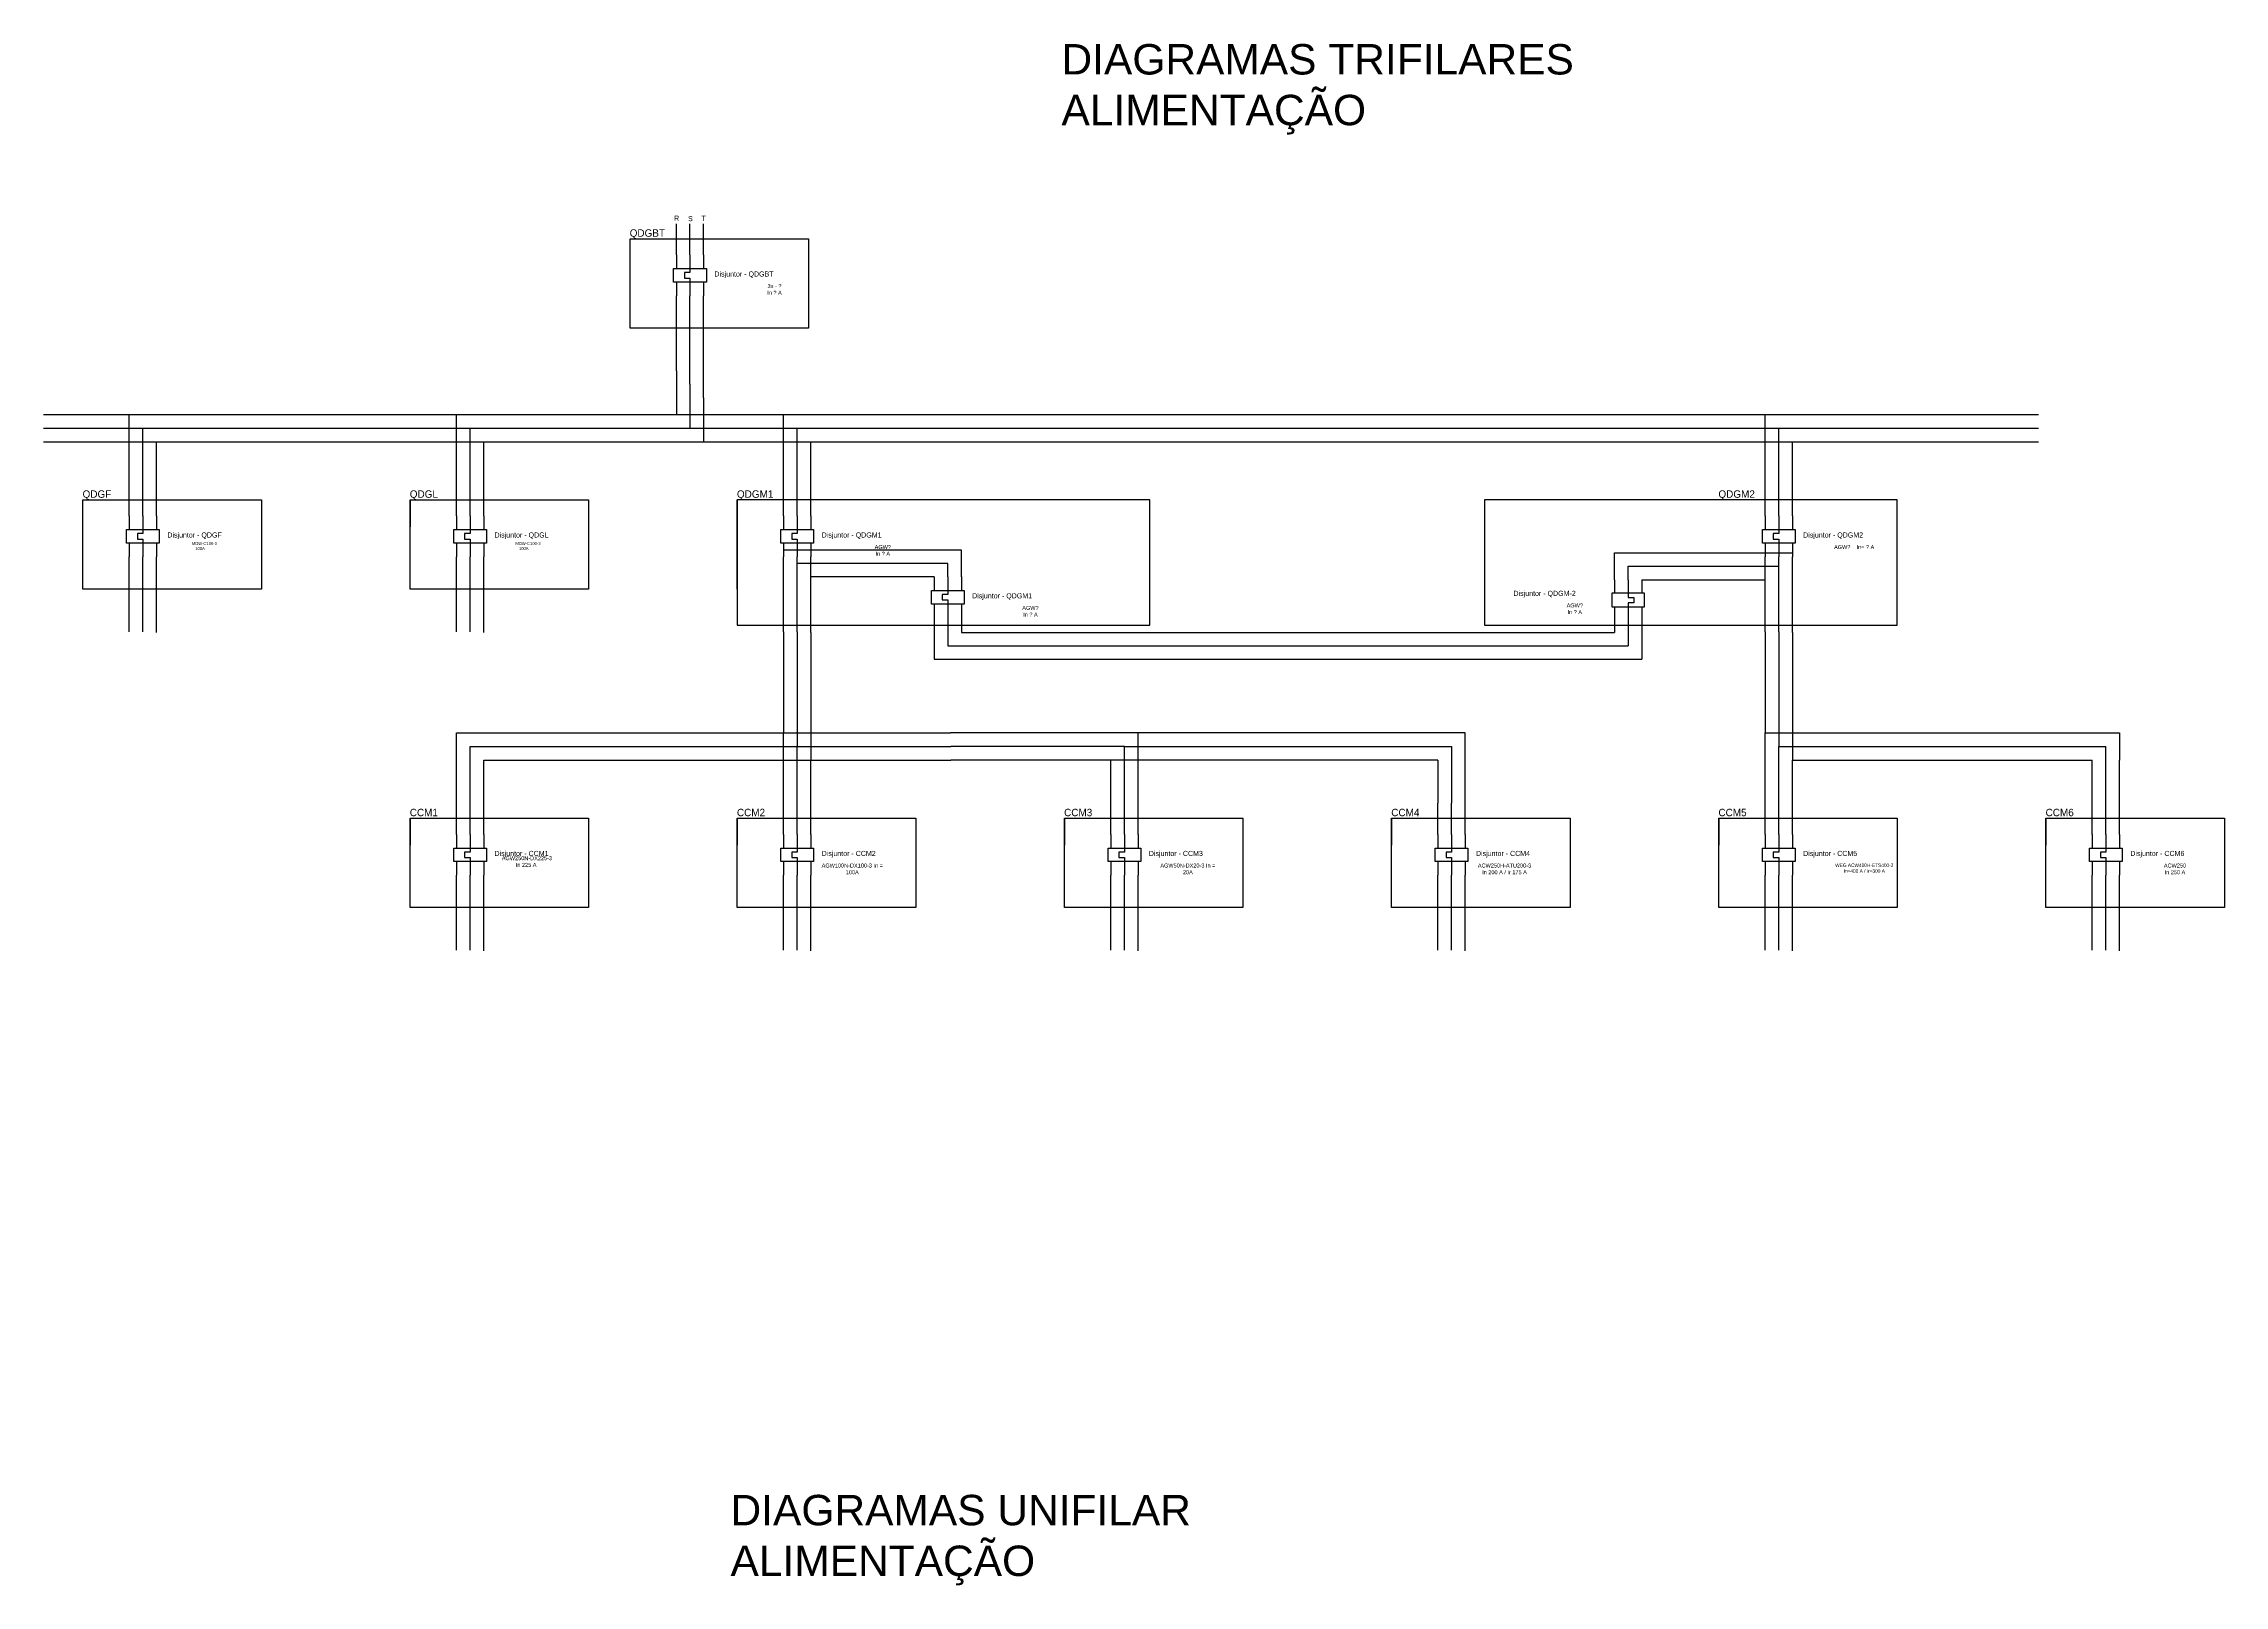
# Model space of a CAD drawing. Extents: x -646 to 641, y -139 to 322.
# Drawn here: x -635.5 to -450.9, y 74.6 to 205.1 of the extents above; entities that cross this region are included whole.
import ezdxf

# ---------------------------------------------------------------- set-up
doc = ezdxf.new("R2010")
doc.units = 0
doc.header["$MEASUREMENT"] = 0
doc.layers.add('_ARQ-TEXTO', color=4, linetype='Continuous')
doc.layers.add('ELET_TRIFILAR_TEXTO', color=4, linetype='Continuous')
doc.layers.add('ELET_TRIFILAR_DESENHO', color=5, linetype='Continuous', plot=False)
doc.styles.add('textstyle4', font='arial.ttf')

# ---------------------------------------------------------------- blocks, each defined once
blk = doc.blocks.new('热件触点')
at = {"ltscale": 50}
for p, q in [((-10, 30), (-10, 20)), ((-4, 17), (-4, 13)), ((0, 17), (-4, 17)), ((0, 30), (0, 20)), ((0, 20), (0, 17)), ((10, 30), (10, 20)), ((-10, 10), (-10, 0)), ((-4, 13), (0, 13)), ((0, 13), (0, 10)), ((0, 10), (0, 0)), ((10, 10), (10, 0))]:
    blk.add_line(p, q, dxfattribs=at)
blk.add_lwpolyline([(-12, 20), (12, 20), (12, 10), (-12, 10)], close=True)

msp = doc.modelspace()

# ---------------------------------------------------------------- linework, layer by layer
at = {"layer": 'ELET_TRIFILAR_DESENHO'}
for p, q in [((-585.864, 188.534), (-570.763, 188.534)), ((-585.864, 180.984), (-585.864, 188.534)), ((-581.941, 187.17), (-581.941, 189.808)), ((-580.789, 187.17), (-580.789, 189.808)), ((-579.636, 187.17), (-579.636, 189.808)), ((-570.763, 188.534), (-570.763, 180.984)), ((-579.636, 175.069), (-579.636, 183.713)), ((-570.763, 180.984), (-585.864, 180.984)), ((-581.941, 177.374), (-581.941, 173.671)), ((-580.789, 176.222), (-580.789, 172.518)), ((-628.236, 167.723), (-628.236, 173.671)), ((-600.551, 167.723), (-600.551, 173.671)), ((-579.636, 175.069), (-579.636, 171.366)), ((-572.866, 167.723), (-572.866, 173.671)), ((-489.811, 167.723), (-489.811, 173.671)), ((-627.083, 167.723), (-627.083, 172.518)), ((-599.398, 167.723), (-599.398, 172.518)), ((-571.713, 167.723), (-571.713, 172.518)), ((-488.658, 167.723), (-488.658, 172.518)), ((-625.931, 165.085), (-625.931, 171.366)), ((-598.246, 165.085), (-598.246, 171.366)), ((-570.561, 165.085), (-570.561, 171.366)), ((-487.506, 165.085), (-487.506, 171.366)), ((-632.158, 166.449), (-617.058, 166.449)), ((-632.158, 158.899), (-632.158, 166.449)), ((-628.236, 165.085), (-628.236, 167.723)), ((-627.083, 165.085), (-627.083, 167.723)), ((-617.058, 166.449), (-617.058, 158.899)), ((-604.473, 166.449), (-604.473, 164.172)), ((-604.473, 166.449), (-589.373, 166.449)), ((-604.473, 158.899), (-604.473, 166.449)), ((-600.551, 165.085), (-600.551, 167.723)), ((-599.398, 165.085), (-599.398, 167.723)), ((-589.373, 166.449), (-589.373, 158.899)), ((-576.788, 158.899), (-576.788, 166.449)), ((-556.972, 166.449), (-576.788, 166.449)), ((-576.788, 166.449), (-576.788, 155.847)), ((-572.866, 165.085), (-572.866, 167.723)), ((-571.713, 165.085), (-571.713, 167.723)), ((-541.872, 166.449), (-556.972, 166.449)), ((-541.872, 158.899), (-541.872, 166.449)), ((-493.734, 166.449), (-513.55, 166.449)), ((-513.55, 166.449), (-513.55, 155.847)), ((-478.633, 166.449), (-493.734, 166.449)), ((-489.811, 165.085), (-489.811, 167.723)), ((-488.658, 165.085), (-488.658, 167.723)), ((-478.633, 158.899), (-478.633, 166.449)), ((-625.931, 155.225), (-625.931, 161.628)), ((-598.246, 155.225), (-598.246, 161.628)), ((-557.827, 162.204), (-572.866, 162.204)), ((-558.979, 161.071), (-571.713, 161.071)), ((-570.561, 155.225), (-570.561, 161.628)), ((-558.979, 159.939), (-558.979, 161.071)), ((-557.827, 161.071), (-557.827, 162.204)), ((-557.827, 159.939), (-557.827, 161.071)), ((-502.545, 160.823), (-502.545, 161.956)), ((-502.545, 161.956), (-487.506, 161.956)), ((-502.545, 159.691), (-502.545, 160.823)), ((-501.393, 159.691), (-501.393, 160.823)), ((-501.393, 160.823), (-488.658, 160.823)), ((-487.506, 155.225), (-487.506, 161.628)), ((-617.058, 158.899), (-632.158, 158.899)), ((-589.373, 158.899), (-604.473, 158.899)), ((-560.131, 159.939), (-570.561, 159.939)), ((-541.872, 155.847), (-541.872, 158.899)), ((-500.24, 159.691), (-489.811, 159.691)), ((-478.633, 155.847), (-478.633, 158.899)), ((-576.788, 155.847), (-541.872, 155.847)), ((-572.866, 155.289), (-572.866, 146.727)), ((-571.713, 155.282), (-571.713, 145.574)), ((-570.561, 155.225), (-570.561, 144.422)), ((-560.131, 156.71), (-560.131, 154.091)), ((-558.979, 156.482), (-558.979, 155.223)), ((-558.979, 155.223), (-558.979, 154.091)), ((-557.827, 156.482), (-557.827, 155.223)), ((-557.827, 155.223), (-506.719, 155.223)), ((-513.55, 155.847), (-478.633, 155.847)), ((-506.719, 155.223), (-502.545, 155.223)), ((-502.545, 156.233), (-502.545, 155.223)), ((-501.393, 156.233), (-501.393, 154.975)), ((-500.24, 156.462), (-500.24, 153.842)), ((-489.811, 155.289), (-489.811, 146.727)), ((-488.658, 155.282), (-488.658, 145.574)), ((-487.506, 155.225), (-487.506, 144.422)), ((-560.131, 154.091), (-560.131, 152.958)), ((-558.979, 154.091), (-506.719, 154.091)), ((-506.719, 154.091), (-501.393, 154.091)), ((-501.393, 154.975), (-501.393, 154.091)), ((-500.24, 153.842), (-500.24, 152.958)), ((-560.131, 152.958), (-506.719, 152.958)), ((-506.719, 152.958), (-500.24, 152.958)), ((-600.551, 140.779), (-600.551, 146.727)), ((-600.551, 146.727), (-582.588, 146.727)), ((-572.866, 140.779), (-572.866, 146.727)), ((-542.876, 146.727), (-558.743, 146.727)), ((-542.876, 144.422), (-542.876, 146.727)), ((-515.191, 146.727), (-542.876, 146.727)), ((-515.191, 140.779), (-515.191, 146.727)), ((-489.811, 140.779), (-489.811, 146.727)), ((-489.811, 146.727), (-459.821, 146.727)), ((-459.821, 146.727), (-459.821, 144.422)), ((-599.398, 140.779), (-599.398, 145.574)), ((-599.398, 145.574), (-582.588, 145.574)), ((-598.246, 138.141), (-598.246, 144.422)), ((-598.246, 144.422), (-582.588, 144.422)), ((-571.713, 140.779), (-571.713, 145.574)), ((-570.561, 138.141), (-570.561, 144.422)), ((-544.028, 145.574), (-558.712, 145.574)), ((-545.181, 144.422), (-558.712, 144.422)), ((-545.181, 140.779), (-545.181, 144.422)), ((-517.496, 144.422), (-545.181, 144.422)), ((-544.028, 140.779), (-544.028, 145.574)), ((-544.028, 145.574), (-516.343, 145.574)), ((-542.876, 138.141), (-542.876, 144.422)), ((-517.496, 144.422), (-517.496, 140.779)), ((-516.343, 145.574), (-516.343, 140.779)), ((-488.658, 140.779), (-488.658, 145.574)), ((-488.658, 145.574), (-460.973, 145.574)), ((-487.506, 138.141), (-487.506, 144.422)), ((-487.506, 144.422), (-462.126, 144.422)), ((-462.126, 140.779), (-462.126, 144.422)), ((-460.973, 140.779), (-460.973, 145.574)), ((-459.821, 138.141), (-459.821, 144.422)), ((-600.551, 138.141), (-600.551, 140.779)), ((-599.398, 138.141), (-599.398, 140.779)), ((-572.866, 138.141), (-572.866, 140.779)), ((-571.713, 138.141), (-571.713, 140.779)), ((-545.181, 138.141), (-545.181, 140.779)), ((-544.028, 138.141), (-544.028, 140.779)), ((-517.496, 138.141), (-517.496, 140.779)), ((-516.343, 138.141), (-516.343, 140.779)), ((-515.191, 138.141), (-515.191, 140.779)), ((-489.811, 138.141), (-489.811, 140.779)), ((-488.658, 138.141), (-488.658, 140.779)), ((-462.126, 138.141), (-462.126, 140.779)), ((-460.973, 138.141), (-460.973, 140.779)), ((-604.473, 139.505), (-589.373, 139.505)), ((-604.473, 131.955), (-604.473, 139.505)), ((-604.473, 139.505), (-604.473, 137.228)), ((-589.373, 139.505), (-589.373, 131.955)), ((-576.788, 139.505), (-576.788, 137.228)), ((-576.788, 139.505), (-561.688, 139.505)), ((-576.788, 131.955), (-576.788, 139.505)), ((-561.688, 139.505), (-561.688, 131.955)), ((-549.103, 139.505), (-549.103, 137.228)), ((-549.103, 139.505), (-534.003, 139.505)), ((-549.103, 131.955), (-549.103, 139.505)), ((-534.003, 139.505), (-534.003, 131.955)), ((-521.418, 139.505), (-506.318, 139.505)), ((-521.418, 131.955), (-521.418, 139.505)), ((-521.418, 139.505), (-521.418, 137.228)), ((-506.318, 139.505), (-506.318, 131.955)), ((-493.734, 139.505), (-493.734, 137.228)), ((-493.734, 139.505), (-478.633, 139.505)), ((-493.734, 131.955), (-493.734, 139.505)), ((-478.633, 139.505), (-478.633, 131.955)), ((-466.049, 139.505), (-466.049, 137.228)), ((-466.049, 139.505), (-450.948, 139.505)), ((-466.049, 131.955), (-466.049, 139.505)), ((-450.948, 139.505), (-450.948, 131.955)), ((-598.246, 128.281), (-598.246, 134.684)), ((-570.561, 128.281), (-570.561, 134.684)), ((-542.876, 128.281), (-542.876, 134.684)), ((-515.191, 128.281), (-515.191, 134.684)), ((-487.506, 128.281), (-487.506, 134.684)), ((-459.821, 128.281), (-459.821, 134.684)), ((-589.373, 131.955), (-604.473, 131.955)), ((-561.688, 131.955), (-576.788, 131.955)), ((-534.003, 131.955), (-549.103, 131.955)), ((-506.318, 131.955), (-521.418, 131.955)), ((-478.633, 131.955), (-493.734, 131.955)), ((-450.948, 131.955), (-466.049, 131.955))]:
    msp.add_line(p, q, dxfattribs=at)
at = {"layer": 'ELET_TRIFILAR_DESENHO', "linetype": 'ByBlock'}
for p, q in [((-581.941, 177.374), (-581.941, 183.713)), ((-580.789, 176.222), (-580.789, 183.713)), ((-628.236, 155.289), (-628.236, 161.628)), ((-627.083, 155.282), (-627.083, 161.628)), ((-600.551, 155.289), (-600.551, 161.628)), ((-599.398, 155.282), (-599.398, 161.628)), ((-572.866, 155.289), (-572.866, 161.628)), ((-571.713, 155.282), (-571.713, 161.628)), ((-489.811, 155.289), (-489.811, 161.628)), ((-488.658, 155.282), (-488.658, 161.628)), ((-600.551, 128.345), (-600.551, 134.684)), ((-599.398, 128.338), (-599.398, 134.684)), ((-572.866, 128.345), (-572.866, 134.684)), ((-571.713, 128.338), (-571.713, 134.684)), ((-545.181, 128.345), (-545.181, 134.684)), ((-544.028, 128.338), (-544.028, 134.684)), ((-517.496, 128.345), (-517.496, 134.684)), ((-516.343, 128.338), (-516.343, 134.684)), ((-489.811, 128.345), (-489.811, 134.684)), ((-488.658, 128.338), (-488.658, 134.684)), ((-462.126, 128.345), (-462.126, 134.684)), ((-460.973, 128.338), (-460.973, 134.684))]:
    msp.add_line(p, q, dxfattribs=at)
at = {"layer": 'ELET_TRIFILAR_DESENHO', "ltscale": 50}
for p, q in [((-635.486, 173.671), (-466.679, 173.671)), ((-635.486, 172.518), (-466.679, 172.518)), ((-635.486, 171.366), (-466.679, 171.366)), ((-582.588, 146.727), (-558.743, 146.727)), ((-582.588, 145.574), (-558.712, 145.574)), ((-582.588, 144.422), (-558.712, 144.422))]:
    msp.add_line(p, q, dxfattribs=at)

# ---------------------------------------------------------------- block references
at = {"layer": 'ELET_TRIFILAR_DESENHO', "ltscale": 50, "yscale": 0.1152425082292193, "zscale": 0.1152425082292193}
for p, xscale in [((-580.789, 183.713), 0.1152425082292193), ((-627.083, 161.628), 0.1152425082292193), ((-599.398, 161.628), 0.1152425082292193), ((-571.713, 161.628), 0.1152425082292193), ((-488.658, 161.628), 0.1152425082292193), ((-558.979, 156.482), 0.1152425082292193), ((-501.393, 156.233), -0.1152425082292193), ((-599.398, 134.684), 0.1152425082292193), ((-571.713, 134.684), 0.1152425082292193), ((-544.028, 134.684), 0.1152425082292193), ((-516.343, 134.684), 0.1152425082292193), ((-488.658, 134.684), 0.1152425082292193), ((-460.973, 134.684), 0.1152425082292193)]:
    msp.add_blockref('热件触点', p, dxfattribs=dict(at, xscale=xscale))

# ---------------------------------------------------------------- texts
at = {"layer": '_ARQ-TEXTO', "linetype": 'Continuous', "char_height": 2.57438, "width": 44.48312, "attachment_point": 1, "style": 'textstyle4'}
for s, insert in [('DIAGRAMAS TRIFILARES ALIMENTAÇÃO', (-549.354, 205.012)), ('DIAGRAMAS UNIFILAR ALIMENTAÇÃO', (-577.36, 82.257))]:
    msp.add_mtext(s, dxfattribs=dict(at, insert=insert))
at = {"layer": 'ELET_TRIFILAR_DESENHO', "ltscale": 50}
for s, p in [('R', (-582.133, 190.064)), ('S', (-580.951, 190.026)), ('T', (-579.807, 190.055))]:
    msp.add_text(s, height=0.432, dxfattribs=at).set_placement(p)
at = {"layer": 'ELET_TRIFILAR_TEXTO', "ltscale": 50}
for s, p in [('Disjuntor - QDGBT ', (-578.724, 185.343)), ('Disjuntor - QDGF ', (-625.018, 163.258)), ('Disjuntor - QDGL ', (-597.333, 163.258)), ('Disjuntor - QDGM1 ', (-569.649, 163.258)), ('Disjuntor - QDGM2 ', (-486.594, 163.258)), ('Disjuntor - QDGM-2 ', (-511.108, 158.321)), ('Disjuntor - QDGM1 ', (-556.914, 158.112)), ('Disjuntor - CCM1 ', (-597.333, 136.314)), ('Disjuntor - CCM2 ', (-569.649, 136.314)), ('Disjuntor - CCM3 ', (-541.964, 136.314)), ('Disjuntor - CCM4 ', (-514.279, 136.314)), ('Disjuntor - CCM5 ', (-486.594, 136.314)), ('Disjuntor - CCM6 ', (-458.909, 136.314))]:
    msp.add_text(s, height=0.43216, dxfattribs=at).set_placement(p)
at = {"layer": 'ELET_TRIFILAR_TEXTO', "attachment_point": 1}
for s, insert, char_height in [('QDGBT', (-585.893, 189.338), 0.6292), ('QDGL', (-604.503, 167.252), 0.6292), ('QDGM1', (-576.818, 167.252), 0.6292), ('QDGM2', (-493.763, 167.252), 0.6292), ('CCM1', (-604.503, 140.308), 0.6292), ('CCM2', (-576.818, 140.308), 0.6292), ('CCM3', (-549.133, 140.308), 0.6292), ('CCM4', (-521.448, 140.308), 0.6292), ('CCM5', (-493.763, 140.308), 0.6292), ('\\pxsm1,qc;{\\H0.48889x;ACW250H-ATU200-3\\PIn 200 A / Ir 175 A\\H2.04545x;\\C7; }', (-514.119, 135.677), 0.69498), ('\\pxsm1,qc;{\\H0.42x;WEG ACW400H-ETS400-3\\PIn=400 A / Ir=300 A\\C7; }', (-483.884, 135.677), 0.69498), ('\\pxsm1,qc;{\\H0.48889x;ACW250  \\PIn 250 A\\H2.04545x; }', (-456.199, 135.677), 0.69498)]:
    msp.add_mtext(s, dxfattribs=dict(at, insert=insert, char_height=char_height))
for s, insert, char_height, width in [('\\pxsm1,qc;{\\H0.48889x;3x - ?\\PIn ? A \\H2.04545x;\\C7; }', (-576.015, 184.706), 0.69498, 4.75483), ('QDGF', (-632.188, 167.252), 0.6292, 4.19469), ('MDW-C100-3^J   100A', (-622.946, 162.879), 0.25168, 2.58383), ('MDW-C100-3^J   100A', (-595.558, 162.879), 0.25168, 2.58383), ('\\pxsm1,qc;{\\H0.48889x;AGW?\\PIn ? A \\H2.04545x;\\C7; }', (-566.939, 162.621), 0.69498, 4.93318), ('\\pxsm1,qc;{\\H0.48889x;AGW?    In= ? A\\C7; \\H2.04545x; }', (-483.884, 162.621), 0.69498, 3.21426), ('\\pxsm1,qc;{\\H0.48889x;AGW?\\PIn ? A \\H2.04545x;\\C7; }', (-554.205, 157.475), 0.69498, 4.44634), ('\\pxsm1,qc;{\\H0.48889x;AGW?\\PIn ? A \\H2.04545x;\\C7; }', (-508.398, 157.684), 0.69498, 4.96047), ('CCM6', (-466.078, 140.308), 0.6292, 3.5307), ('\\pxsm1,qc;{\\H0.48889x; AGW250N-DX225-3   \\PIn 225 A }', (-596.751, 136.298), 0.69498, 4.19592), ('\\pxsm1,qc;{\\H0.48889x;AGW100N-DX100-3 In = 100A\\C7; }', (-569.808, 135.677), 0.69498, 5.49928), ('\\pxsm1,qc;{\\H0.48889x;AGW50N-DX20-3 In = 20A\\C7; }', (-541.204, 135.677), 0.69498, 5.09147)]:
    msp.add_mtext(s, dxfattribs=dict(at, insert=insert, char_height=char_height, width=width))

doc.saveas('drawing.dxf')
